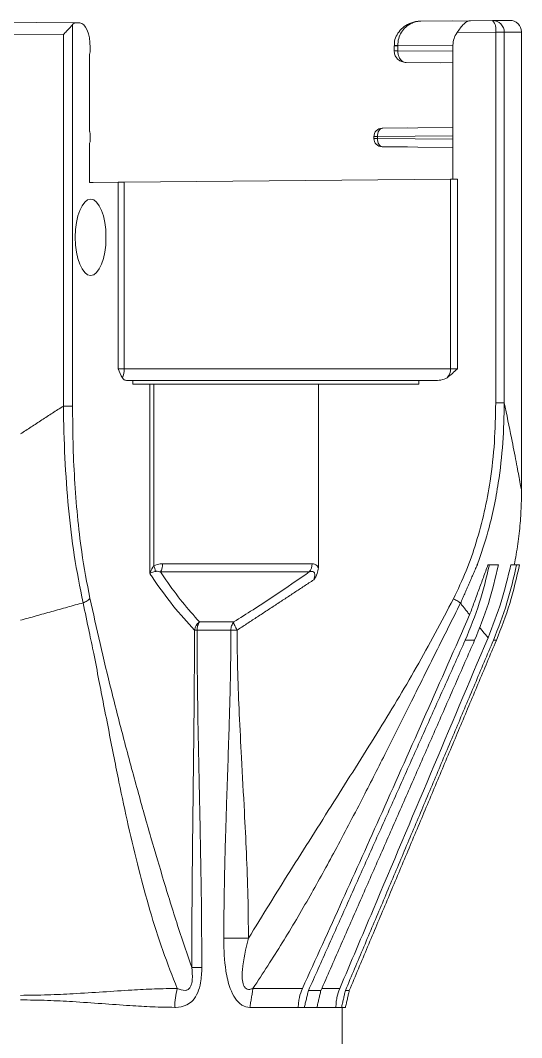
# Model space of a CAD drawing. Extents: x 12.1 to 108.7, y 1 to 80.4.
# Drawn here: x 48.65 to 51.21, y 15.17 to 20.36 of the extents above; entities that cross this region are included whole.
import ezdxf

# ---------------------------------------------------------------- set-up
doc = ezdxf.new("R2010")
doc.units = 0
doc.header["$MEASUREMENT"] = 0
doc.linetypes.add('SLD-Solid', pattern=[0])
doc.layers.add('OBJECT', color=7, linetype='CONTINUOUS')

msp = doc.modelspace()

# ---------------------------------------------------------------- linework, layer by layer
at = {"layer": 'OBJECT', "linetype": 'SLD-Solid', "lineweight": 15}
for p, q in [((47.7068, 20.3613), (48.9293, 20.3506)), ((50.6936, 20.3599), (50.9467, 20.3621)), ((50.6936, 20.3599), (50.8557, 20.3613)), ((50.9467, 20.3621), (51.0586, 20.363)), ((51.0586, 20.363), (51.1463, 20.3638)), ((48.9161, 18.3948), (48.9161, 20.3425)), ((48.9293, 20.3506), (48.9534, 20.3504)), ((48.8692, 20.2912), (47.7068, 20.3013)), ((48.8692, 18.3948), (48.8692, 20.2912)), ((51.075, 20.3031), (50.8778, 20.3013)), ((51.075, 18.4114), (51.075, 20.3031)), ((51.1185, 20.3031), (51.075, 20.3031)), ((51.2068, 20.3038), (51.1185, 20.3031)), ((51.1185, 18.4114), (51.1185, 20.3031)), ((49.0061, 20.2258), (49.0061, 20.2165)), ((50.575, 20.2345), (50.5569, 20.2345)), ((50.5569, 20.2084), (50.575, 20.2084)), ((50.5597, 20.2345), (50.5597, 20.2347)), ((50.8568, 20.237), (50.575, 20.2345)), ((50.575, 20.2084), (50.575, 20.2345)), ((50.575, 20.2084), (50.8568, 20.206)), ((50.8568, 20.237), (50.8568, 20.206)), ((50.8568, 20.206), (50.8568, 19.5528)), ((49.0033, 20.1889), (49.0033, 19.7972)), ((50.8568, 20.1463), (50.6181, 20.1484)), ((50.7913, 20.1469), (50.6181, 20.1484)), ((50.4958, 19.8131), (50.4983, 19.8132)), ((50.4983, 19.8132), (50.8568, 19.8163)), ((50.4983, 19.8132), (50.6244, 19.8143)), ((49.0033, 19.5366), (49.0033, 19.7361)), ((49.0061, 19.7794), (49.0061, 19.754)), ((50.471, 19.7702), (50.4532, 19.7701)), ((50.4532, 19.7614), (50.471, 19.7614)), ((50.8568, 19.7735), (50.471, 19.7702)), ((50.471, 19.7702), (50.471, 19.7614)), ((50.471, 19.7614), (50.8568, 19.758)), ((50.4983, 19.7184), (50.4958, 19.7184)), ((50.4961, 19.7184), (50.6244, 19.7173)), ((50.8568, 19.7153), (50.4983, 19.7184)), ((49.0033, 19.5366), (49.1491, 19.5379)), ((49.0211, 19.5368), (49.0033, 19.5366)), ((49.1798, 19.5381), (49.1491, 19.5379)), ((49.1491, 18.5853), (49.1491, 19.5379)), ((50.8445, 19.5527), (49.1798, 19.5381)), ((49.1798, 19.5381), (49.1798, 18.5853)), ((50.8793, 19.553), (50.8445, 19.5527)), ((50.8445, 18.5853), (50.8445, 19.5527)), ((50.8793, 19.553), (50.8793, 18.5853)), ((49.1491, 18.5853), (49.1798, 18.5853)), ((49.1798, 18.5853), (50.8445, 18.5853)), ((50.8445, 18.5853), (50.8793, 18.5853)), ((50.7707, 18.5253), (49.1906, 18.5253)), ((49.2238, 18.5253), (49.2238, 18.5057)), ((49.3098, 18.5057), (49.2238, 18.5057)), ((49.3098, 17.5404), (49.3098, 18.5057)), ((49.3316, 18.5057), (49.3098, 18.5057)), ((49.3316, 18.5057), (49.3316, 17.5798)), ((50.1701, 18.5057), (49.3316, 18.5057)), ((50.1701, 18.5057), (50.1701, 17.5696)), ((50.6828, 18.5057), (50.1701, 18.5057)), ((50.6828, 18.5057), (50.6828, 18.5253)), ((48.8692, 18.3948), (48.9161, 18.3948)), ((51.075, 18.4114), (51.1185, 18.4114)), ((49.375, 17.5901), (50.1381, 17.5901)), ((51.0355, 17.5842), (51.0424, 17.5842)), ((51.0888, 17.5842), (51.0424, 17.5842)), ((51.1518, 17.5842), (51.1812, 17.5842)), ((51.1961, 17.5842), (51.1812, 17.5842)), ((50.1233, 17.5477), (49.3648, 17.5477)), ((49.7241, 17.2504), (49.5511, 17.2504)), ((49.5636, 17.2929), (49.7378, 17.2929)), ((50.919, 17.1989), (50.9671, 17.1989)), ((51.0629, 17.1989), (51.0783, 17.1989)), ((50.1195, 15.4109), (50.1831, 15.4109)), ((50.3079, 15.4109), (50.3278, 15.4109)), ((50.0676, 15.3242), (50.0676, 15.3251)), ((50.0676, 15.3242), (50.0982, 15.3242)), ((50.0982, 15.3242), (50.1624, 15.3242)), ((50.2599, 15.3242), (50.2599, 15.3251)), ((50.2599, 15.3242), (50.2881, 15.3242)), ((50.2881, 15.3242), (50.3082, 15.3242))]:
    msp.add_line(p, q, dxfattribs=at)
at = {"layer": 'OBJECT', "linetype": 'SLD-Solid', "lineweight": 15, "flags": 128}
for points in [[(50.4983, 19.8132), (50.4929, 19.8123), (50.4878, 19.8098), (50.483, 19.8058), (50.4789, 19.8005), (50.4755, 19.794), (50.473, 19.7866), (50.4715, 19.7785), (50.471, 19.7702)], [(50.471, 19.7614), (50.4715, 19.7531), (50.473, 19.745), (50.4755, 19.7376), (50.4789, 19.7311), (50.483, 19.7257), (50.4878, 19.7218), (50.4929, 19.7193), (50.4983, 19.7184)]]:
    msp.add_lwpolyline(points, dxfattribs=at)
at = {"layer": 'OBJECT', "linetype": 'SLD-Solid', "lineweight": 15}
for centre, radius, start, end in [((51.006, 20.3165), 0.0703, 348.9936, 41.5208), ((51.0588, 20.3034), 0.0597, 359.6928, 90.1763), ((51.1468, 20.3038), 0.06, 0.7164, 90.5), ((50.571, 19.1722), 1.0626, 89.7875, 90.7629), ((50.5591, 20.2815), 0.0468, 267.3295, 270.8097), ((50.5711, 21.2843), 1.0761, 269.2448, 270.2081), ((50.4962, 19.7701), 0.043, 90.5, 180.3396), ((50.4962, 19.7614), 0.043, 180.3368, 269.5), ((49.0737, 18.5821), 0.1062, 335.5634, 1.6949), ((50.7796, 18.5843), 0.0649, 316.3921, 0.8617), ((49.2585, 17.5483), 0.0796, 1.6445, 23.3115), ((49.2888, 17.5884), 0.0862, 331.8281, 1.1429), ((50.0722, 17.5894), 0.0659, 320.7483, 0.6422)]:
    msp.add_arc(centre, radius, start, end, dxfattribs=at)
for centre, major_axis, ratio, start_param, end_param in [((48.9531, 20.2254), (0.0002, 0.125), 0.424265, 4.716067, 6.280145), ((51.0041, 20.2376), (0.1472, 0.0021), 0.848877, 2.589453, 3.129441), ((48.9807, 20.2162), (0.0001, 0.06), 0.424254, 4.2408, 4.717586)]:
    msp.add_ellipse(centre, major_axis=major_axis, ratio=ratio, start_param=start_param, end_param=end_param, dxfattribs=at)
msp.add_ellipse((49.0084, 19.2562), major_axis=(0, 0.1947), ratio=0.402109, dxfattribs=at)
for points, knots in [([(50.6936, 20.3599), (50.6844, 20.3593), (50.6605, 20.3578), (50.6254, 20.345), (50.5927, 20.3215), (50.5703, 20.2918), (50.5579, 20.2617), (50.5581, 20.2422), (50.5582, 20.2347)], [0, 0, 0, 0, 0.135915, 0.353458, 0.540284, 0.718812, 0.892323, 1, 1, 1, 1]), ([(50.6936, 20.3599), (50.6934, 20.3599), (50.6933, 20.3599), (50.693, 20.3599), (50.6927, 20.3599), (50.692, 20.3598), (50.6905, 20.3598), (50.6873, 20.3597), (50.6809, 20.3592), (50.6674, 20.3571), (50.6441, 20.3497), (50.6165, 20.332), (50.5932, 20.304), (50.5779, 20.2712), (50.576, 20.2471), (50.575, 20.2349)], [0, 0, 0, 0, 0.002247, 0.002608, 0.003644, 0.007342, 0.014794, 0.029819, 0.060193, 0.122326, 0.256905, 0.463292, 0.644782, 0.820094, 1, 1, 1, 1]), ([(50.8778, 20.3013), (50.8835, 20.3094), (50.8951, 20.3261), (50.9126, 20.3466), (50.9297, 20.3592), (50.9413, 20.362), (50.9466, 20.3621), (50.9467, 20.3621)], [0, 0, 0, 0, 0.235489, 0.484584, 0.76263, 0.996053, 1, 1, 1, 1]), ([(48.9161, 20.3425), (48.9127, 20.3382), (48.9048, 20.3284), (48.8876, 20.3099), (48.8748, 20.2969), (48.8692, 20.2913), (48.8692, 20.2912)], [0, 0, 0, 0, 0.307481, 0.706595, 0.996186, 1, 1, 1, 1]), ([(48.9293, 20.3506), (48.9254, 20.3497), (48.9208, 20.3485), (48.9168, 20.3433), (48.9161, 20.3425)], [0, 0, 0, 0, 0.8414636, 1, 1, 1, 1]), ([(50.558, 20.2083), (50.5577, 20.2048), (50.5571, 20.1941), (50.5644, 20.1778), (50.5774, 20.1623), (50.5958, 20.151), (50.6102, 20.1493), (50.6181, 20.1484)], [0, 0, 0, 0, 0.11263, 0.334576, 0.5427, 0.751438, 1, 1, 1, 1]), ([(50.575, 20.2083), (50.5754, 20.2015), (50.5764, 20.1881), (50.5838, 20.1703), (50.5947, 20.1566), (50.6068, 20.1497), (50.6148, 20.1484), (50.618, 20.1484), (50.6181, 20.1484)], [0, 0, 0, 0, 0.214035, 0.428047, 0.642716, 0.858753, 0.996614, 1, 1, 1, 1]), ([(49.0061, 19.7794), (49.006, 19.7822), (49.0058, 19.7877), (49.0045, 19.7936), (49.0036, 19.7964), (49.0033, 19.7972)], [0, 0, 0, 0, 0.418553, 0.836299, 1, 1, 1, 1]), ([(49.0033, 19.7361), (49.004, 19.7384), (49.0054, 19.743), (49.0061, 19.7495), (49.0061, 19.7532), (49.0061, 19.754)], [0, 0, 0, 0, 0.44305, 0.887471, 1, 1, 1, 1]), ([(49.1704, 18.5382), (49.163, 18.553), (49.1556, 18.5678), (49.1491, 18.5852), (49.1491, 18.5853)], [0, 0, 0, 0, 0.9958436, 1, 1, 1, 1]), ([(50.8793, 18.5853), (50.8793, 18.5852), (50.8631, 18.5684), (50.8448, 18.5539), (50.8266, 18.5395)], [0, 0, 0, 0, 0.00431, 1, 1, 1, 1]), ([(49.1906, 18.5253), (49.1854, 18.5264), (49.1783, 18.5278), (49.172, 18.5361), (49.1704, 18.5382)], [0, 0, 0, 0, 0.741139, 1, 1, 1, 1]), ([(50.8266, 18.5395), (50.8245, 18.5384), (50.8119, 18.5313), (50.7927, 18.5261), (50.7757, 18.5255), (50.7707, 18.5253)], [0, 0, 0, 0, 0.120565, 0.741875, 1, 1, 1, 1]), ([(48.9694, 17.3904), (48.9536, 17.4701), (48.923, 17.6244), (48.8938, 17.8755), (48.875, 18.1313), (48.8711, 18.3065), (48.8692, 18.3948)], [0, 0, 0, 0, 0.257109, 0.497626, 0.747109, 1, 1, 1, 1]), ([(48.9161, 18.3948), (48.9166, 18.3326), (48.9175, 18.208), (48.9256, 18.0204), (48.94, 17.8332), (48.9637, 17.6263), (48.9897, 17.4911), (49.0047, 17.4135)], [0, 0, 0, 0, 0.182552, 0.366177, 0.55406, 0.743888, 1, 1, 1, 1]), ([(50.8597, 17.4114), (50.8818, 17.4582), (50.926, 17.5517), (50.9952, 17.7504), (51.0445, 17.971), (51.0711, 18.2104), (51.0737, 18.3443), (51.075, 18.4114)], [0, 0, 0, 0, 0.15088, 0.301779, 0.611807, 0.805286, 1, 1, 1, 1]), ([(51.1185, 18.4114), (51.117, 18.3433), (51.1142, 18.2067), (51.0887, 17.986), (51.0465, 17.7769), (51.0001, 17.6406), (50.9811, 17.5849)], [0, 0, 0, 0, 0.242263, 0.485939, 0.789784, 1, 1, 1, 1]), ([(51.1185, 18.4114), (51.1312, 18.3497), (51.1543, 18.2375), (51.18, 18.1062), (51.196, 18.0218), (51.2042, 17.9781), (51.2073, 17.9613), (51.2067, 17.9648), (51.2066, 17.9651)], [0, 0, 0, 0, 0.258439, 0.469941, 0.684727, 0.834376, 0.986341, 1, 1, 1, 1]), ([(51.1699, 17.5842), (51.1763, 17.6196), (51.1889, 17.6902), (51.2001, 17.7944), (51.206, 17.886), (51.2062, 17.9422), (51.2063, 17.9651)], [0, 0, 0, 0, 0.282132, 0.560556, 0.820226, 1, 1, 1, 1]), ([(49.3098, 17.5404), (49.3099, 17.5405), (49.3108, 17.5434), (49.3155, 17.5569), (49.3245, 17.5697), (49.3316, 17.5798)], [0, 0, 0, 0, 0.00854, 0.216282, 1, 1, 1, 1]), ([(49.3316, 17.5798), (49.3423, 17.5841), (49.3565, 17.5898), (49.3713, 17.5901), (49.375, 17.5901)], [0, 0, 0, 0, 0.747889, 1, 1, 1, 1]), ([(50.1381, 17.5901), (50.1435, 17.5895), (50.1543, 17.5882), (50.165, 17.5783), (50.1695, 17.5706), (50.1701, 17.5696)], [0, 0, 0, 0, 0.4620779, 0.9285927, 1, 1, 1, 1]), ([(50.1701, 17.5696), (50.1689, 17.5594), (50.1663, 17.537), (50.1538, 17.5178), (50.1469, 17.5079), (50.1468, 17.5078)], [0, 0, 0, 0, 0.454343, 0.993683, 1, 1, 1, 1]), ([(51.0424, 17.5842), (51.027, 17.5187), (50.996, 17.387), (50.9448, 17.2619), (50.919, 17.1989)], [0, 0, 0, 0, 0.497243, 1, 1, 1, 1]), ([(50.9671, 17.1989), (50.9923, 17.2612), (51.0428, 17.3865), (51.0734, 17.518), (51.0888, 17.5842)], [0, 0, 0, 0, 0.49732, 1, 1, 1, 1]), ([(50.9805, 17.5832), (50.9802, 17.583), (50.9796, 17.5827), (50.9789, 17.5833), (50.9785, 17.5842), (50.9784, 17.5848), (50.9784, 17.5849)], [0, 0, 0, 0, 0.3217413, 0.6457117, 0.9317671, 1, 1, 1, 1]), ([(51.1518, 17.5842), (51.137, 17.521), (51.1072, 17.3942), (51.0595, 17.2729), (51.0356, 17.212)], [0, 0, 0, 0, 0.497708, 1, 1, 1, 1]), ([(51.1812, 17.5842), (51.1664, 17.5188), (51.1367, 17.3874), (51.0876, 17.262), (51.0629, 17.1989)], [0, 0, 0, 0, 0.497451, 1, 1, 1, 1]), ([(51.0783, 17.1989), (51.1027, 17.2613), (51.1516, 17.3868), (51.1812, 17.5181), (51.1961, 17.5842)], [0, 0, 0, 0, 0.497472, 1, 1, 1, 1]), ([(49.338, 17.5506), (49.3293, 17.548), (49.3182, 17.5447), (49.3112, 17.5412), (49.3099, 17.5405), (49.3098, 17.5404)], [0, 0, 0, 0, 0.787169, 0.9914728, 1, 1, 1, 1]), ([(49.5382, 17.2504), (49.5014, 17.2911), (49.4276, 17.3725), (49.3527, 17.4769), (49.3138, 17.5346), (49.3098, 17.5404)], [0, 0, 0, 0, 0.471988, 0.94626, 1, 1, 1, 1]), ([(49.3648, 17.5477), (49.3576, 17.5499), (49.3489, 17.5526), (49.3396, 17.5509), (49.338, 17.5506)], [0, 0, 0, 0, 0.828662, 1, 1, 1, 1]), ([(49.3648, 17.5477), (49.3738, 17.5345), (49.4105, 17.4807), (49.476, 17.3912), (49.5344, 17.3257), (49.5636, 17.2929)], [0, 0, 0, 0, 0.139447, 0.569082, 1, 1, 1, 1]), ([(49.7379, 17.2929), (49.771, 17.3135), (49.9017, 17.3948), (50.0286, 17.4823), (50.1233, 17.5477)], [0, 0, 0, 0, 0.253584, 1, 1, 1, 1]), ([(50.1468, 17.5078), (50.1483, 17.5125), (50.1509, 17.5208), (50.1521, 17.532), (50.1512, 17.5401), (50.1486, 17.5454), (50.1441, 17.5492), (50.1357, 17.5512), (50.1282, 17.5491), (50.1233, 17.5477)], [0, 0, 0, 0, 0.189068, 0.329895, 0.423311, 0.517383, 0.600453, 0.734946, 1, 1, 1, 1]), ([(49.0047, 17.4135), (49.0217, 17.3363), (49.0568, 17.177), (49.115, 16.9368), (49.1791, 16.6863), (49.2466, 16.4364), (49.3147, 16.1949), (49.3841, 15.96), (49.4528, 15.7372), (49.5017, 15.5945), (49.5243, 15.5283)], [0, 0, 0, 0, 0.114559, 0.236447, 0.365773, 0.502629, 0.630669, 0.752538, 0.885365, 1, 1, 1, 1]), ([(49.8135, 15.6781), (49.8836, 15.7919), (50.027, 16.0248), (50.2479, 16.3716), (50.4656, 16.7172), (50.6742, 17.0603), (50.7976, 17.2939), (50.8597, 17.4114)], [0, 0, 0, 0, 0.1980321, 0.405338, 0.6094694, 0.8034459, 1, 1, 1, 1]), ([(49.4504, 15.4216), (49.4253, 15.485), (49.3749, 15.6126), (49.3104, 15.8179), (49.2521, 16.0318), (49.2002, 16.2503), (49.1596, 16.4412), (49.1276, 16.6009), (49.1016, 16.7333), (49.076, 16.8655), (49.0501, 16.9991), (49.0256, 17.1229), (48.9988, 17.2549), (48.98, 17.3413), (48.9694, 17.3904)], [0, 0, 0, 0, 0.11143, 0.22395, 0.332025, 0.445427, 0.555338, 0.61589, 0.680511, 0.749225, 0.808557, 0.874651, 0.928784, 1, 1, 1, 1]), ([(50.8954, 17.3883), (50.8536, 17.3052), (50.77, 17.139), (50.6418, 16.881), (50.5166, 16.63), (50.3872, 16.3752), (50.261, 16.1342), (50.1263, 15.8895), (49.9879, 15.6537), (49.887, 15.499), (49.8366, 15.4216)], [0, 0, 0, 0, 0.124845, 0.249784, 0.385615, 0.499943, 0.631954, 0.74986, 0.874809, 1, 1, 1, 1]), ([(50.9419, 17.3287), (50.7935, 16.9922), (50.5125, 16.355), (50.2247, 15.7208), (50.0888, 15.4216)], [0, 0, 0, 0, 0.528071, 1, 1, 1, 1]), ([(49.5243, 15.5283), (49.5243, 15.5707), (49.5244, 15.6587), (49.5251, 15.7955), (49.5261, 15.9277), (49.5273, 16.0577), (49.5287, 16.1915), (49.5305, 16.346), (49.5324, 16.5039), (49.534, 16.6476), (49.5353, 16.7662), (49.5364, 16.8821), (49.5373, 17.002), (49.538, 17.1282), (49.5381, 17.2104), (49.5382, 17.2504)], [0, 0, 0, 0, 0.073897, 0.153267, 0.238114, 0.304225, 0.379778, 0.471149, 0.573551, 0.654921, 0.721372, 0.780168, 0.856935, 0.930211, 1, 1, 1, 1]), ([(49.5511, 17.2504), (49.5511, 17.2504), (49.5489, 17.2504), (49.5453, 17.2504), (49.5411, 17.2504), (49.5391, 17.2504), (49.5382, 17.2504), (49.5382, 17.2504)], [0, 0, 0, 0, 0.0001, 0.392939, 0.700655, 0.9999, 1, 1, 1, 1]), ([(49.5511, 17.2504), (49.5516, 17.1569), (49.5525, 16.979), (49.5576, 16.6904), (49.5639, 16.3924), (49.57, 16.0884), (49.5745, 15.803), (49.5752, 15.6204), (49.5755, 15.5283)], [0, 0, 0, 0, 0.162902, 0.309832, 0.502829, 0.682115, 0.839529, 1, 1, 1, 1]), ([(49.6879, 15.6781), (49.688, 15.7238), (49.6884, 15.8188), (49.6906, 15.962), (49.6939, 16.1027), (49.6981, 16.2468), (49.7032, 16.4055), (49.7086, 16.5643), (49.7132, 16.7044), (49.7165, 16.8115), (49.7194, 16.9159), (49.7217, 17.0245), (49.7235, 17.1396), (49.7239, 17.2142), (49.7241, 17.2504)], [0, 0, 0, 0, 0.087014, 0.181124, 0.273134, 0.355345, 0.456284, 0.576026, 0.658624, 0.723749, 0.780408, 0.857781, 0.930975, 1, 1, 1, 1]), ([(49.7551, 17.2505), (49.7551, 17.2505), (49.7523, 17.2504), (49.7451, 17.2504), (49.7342, 17.2504), (49.7272, 17.2504), (49.7241, 17.2504), (49.7241, 17.2504)], [0, 0, 0, 0, 0.0000627, 0.2308814, 0.6042669, 0.9999373, 1, 1, 1, 1]), ([(49.7552, 17.2505), (49.7561, 17.177), (49.7578, 17.0344), (49.7665, 16.8176), (49.7787, 16.5819), (49.7918, 16.3455), (49.8036, 16.1093), (49.8116, 15.8945), (49.8129, 15.7493), (49.8135, 15.6781)], [0, 0, 0, 0, 0.140091, 0.271809, 0.413599, 0.590147, 0.723186, 0.864369, 1, 1, 1, 1]), ([(51.0356, 17.212), (51.0273, 17.2221), (51.0163, 17.2355), (50.9969, 17.2597), (50.9921, 17.2657)], [0, 0, 0, 0, 0.750975, 1, 1, 1, 1]), ([(51.0356, 17.212), (50.8404, 16.749), (50.5887, 16.152), (50.3362, 15.5554), (50.2795, 15.4216)], [0, 0, 0, 0, 0.775649, 1, 1, 1, 1]), ([(49.8208, 15.3251), (49.8075, 15.3268), (49.7928, 15.3287), (49.7671, 15.3448), (49.7436, 15.3689), (49.715, 15.4289), (49.6923, 15.5311), (49.688, 15.62), (49.6879, 15.6756), (49.6879, 15.6781)], [0, 0, 0, 0, 0.145706, 0.161853, 0.29586, 0.430973, 0.641294, 0.983629, 1, 1, 1, 1]), ([(49.8366, 15.4216), (49.8313, 15.4197), (49.8215, 15.4161), (49.8075, 15.4173), (49.7961, 15.4246), (49.7858, 15.4416), (49.7804, 15.4736), (49.7836, 15.5554), (49.8004, 15.6244), (49.8135, 15.6781)], [0, 0, 0, 0, 0.074084, 0.136998, 0.193722, 0.250825, 0.358574, 0.500932, 1, 1, 1, 1]), ([(49.5755, 15.5283), (49.5747, 15.5022), (49.5732, 15.4577), (49.5567, 15.399), (49.5317, 15.3597), (49.4927, 15.3315), (49.4598, 15.3252), (49.4386, 15.3251), (49.4374, 15.3251)], [0, 0, 0, 0, 0.244024, 0.415816, 0.583646, 0.731251, 0.98503, 1, 1, 1, 1]), ([(49.5243, 15.5283), (49.5264, 15.5079), (49.5293, 15.4802), (49.5249, 15.4481), (49.5206, 15.4352), (49.5166, 15.4274), (49.5116, 15.4211), (49.5033, 15.4145), (49.4821, 15.4086), (49.4638, 15.4161), (49.4504, 15.4216)], [0, 0, 0, 0, 0.301369, 0.4093, 0.45608, 0.500314, 0.544712, 0.591106, 0.697602, 1, 1, 1, 1]), ([(48.6498, 15.3864), (48.6966, 15.3869), (48.7876, 15.388), (48.9285, 15.3949), (49.0723, 15.404), (49.2108, 15.4131), (49.3377, 15.42), (49.4123, 15.4211), (49.4504, 15.4216)], [0, 0, 0, 0, 0.1615849, 0.3140729, 0.4991336, 0.6847562, 0.8392278, 1, 1, 1, 1]), ([(49.4504, 15.4216), (49.4466, 15.406), (49.4391, 15.3748), (49.438, 15.3417), (49.4374, 15.3251)], [0, 0, 0, 0, 0.5, 1, 1, 1, 1]), ([(50.0676, 15.3251), (50.0679, 15.3335), (50.0684, 15.3503), (50.0738, 15.3831), (50.0828, 15.4063), (50.0888, 15.4216)], [0, 0, 0, 0, 0.252941, 0.505879, 1, 1, 1, 1]), ([(50.1878, 15.4216), (50.1885, 15.4216), (50.2102, 15.4216), (50.2443, 15.4216), (50.2678, 15.4216), (50.2795, 15.4216)], [0, 0, 0, 0, 0.014664, 0.507332, 1, 1, 1, 1]), ([(50.2598, 15.3251), (50.2601, 15.3335), (50.2606, 15.3502), (50.2656, 15.383), (50.2739, 15.4063), (50.2794, 15.4216)], [0, 0, 0, 0, 0.253946, 0.507892, 1, 1, 1, 1]), ([(49.4374, 15.3251), (49.3999, 15.3257), (49.3262, 15.3268), (49.2021, 15.3343), (49.0666, 15.3442), (48.9256, 15.354), (48.7867, 15.3615), (48.6963, 15.3627), (48.6498, 15.3633)], [0, 0, 0, 0, 0.1603644, 0.3146853, 0.5000002, 0.6853102, 0.838249, 1, 1, 1, 1]), ([(50.2599, 15.3251), (50.2483, 15.3251), (50.2251, 15.3251), (50.1894, 15.3251), (50.1655, 15.3251), (50.1626, 15.3251)], [0, 0, 0, 0, 0.467708, 0.935416, 1, 1, 1, 1])]:
    msp.add_open_spline(points, degree=3, knots=knots, dxfattribs=at)
for points, degree in [([(51.2068, 17.9656), (51.2068, 20.3038)], 1), ([(50.5569, 20.2345), (50.5569, 20.2084)], 1), ([(50.5571, 20.2084), (50.5571, 20.2083)], 1), ([(50.575, 20.2349), (50.575, 20.2345)], 1), ([(50.575, 20.2084), (50.575, 20.2083)], 1), ([(50.4532, 19.7701), (50.4532, 19.7614)], 1), ([(48.6498, 18.2524), (48.8692, 18.3948)], 1), ([(51.2066, 17.9651), (51.2065, 17.9656)], 1), ([(50.9805, 17.5832), (50.8954, 17.3883)], 1), ([(51.0355, 17.5842), (50.9419, 17.3287)], 1), ([(50.9784, 17.5849), (50.9811, 17.5849)], 1), ([(50.9829, 17.5849), (50.9805, 17.5832)], 1), ([(50.9811, 17.5849), (50.9829, 17.5849)], 1), ([(51.1637, 17.5842), (51.1518, 17.5842)], 1), ([(50.1468, 17.5078), (49.7552, 17.2505)], 1), ([(49.0047, 17.4135), (49.003, 17.4113), (48.9996, 17.4069), (48.9913, 17.4006), (48.9813, 17.3949), (48.9734, 17.3919), (48.9694, 17.3904)], 3), ([(50.8954, 17.3883), (50.8939, 17.3897), (50.8908, 17.3925), (50.8825, 17.3982), (50.8721, 17.4046), (50.8639, 17.4091), (50.8597, 17.4114)], 3), ([(48.9694, 17.3904), (48.6498, 17.3011)], 1), ([(50.9419, 17.3287), (50.8954, 17.3883)], 1), ([(49.5636, 17.2929), (49.5603, 17.2901), (49.5538, 17.2844), (49.5463, 17.2739), (49.5406, 17.2625), (49.539, 17.2545), (49.5382, 17.2504)], 3), ([(49.5636, 17.2929), (49.5617, 17.2899), (49.558, 17.2841), (49.5541, 17.2735), (49.5515, 17.2622), (49.5512, 17.2544), (49.5511, 17.2504)], 3), ([(49.7378, 17.2929), (49.7357, 17.2899), (49.7316, 17.2841), (49.7274, 17.2735), (49.7246, 17.2622), (49.7242, 17.2544), (49.7241, 17.2504)], 3), ([(49.7379, 17.2929), (49.7383, 17.2903), (49.7393, 17.2851), (49.7431, 17.2746), (49.7483, 17.2629), (49.7529, 17.2546), (49.7551, 17.2505)], 3), ([(50.919, 17.1989), (50.1195, 15.4109)], 1), ([(50.1831, 15.4109), (50.9671, 17.1989)], 1), ([(51.0629, 17.1989), (50.3079, 15.4109)], 1), ([(50.3278, 15.4109), (51.0783, 17.1989)], 1), ([(49.8135, 15.6781), (49.7895, 15.6781), (49.7414, 15.6781), (49.7057, 15.6781), (49.6879, 15.6781)], 3), ([(49.5243, 15.5283), (49.5309, 15.5283), (49.5442, 15.5283), (49.5651, 15.5283), (49.5755, 15.5283)], 3), ([(49.8366, 15.4216), (49.8208, 15.3251)], 1), ([(49.8366, 15.4216), (49.8841, 15.4216), (49.9792, 15.4216), (50.0523, 15.4216), (50.0888, 15.4216)], 3), ([(50.1195, 15.4109), (50.0982, 15.3242)], 1), ([(50.1624, 15.3242), (50.1831, 15.4109)], 1), ([(50.3079, 15.4109), (50.2881, 15.3242)], 1), ([(50.3082, 15.3242), (50.3278, 15.4109)], 1), ([(50.0676, 15.3251), (50.0317, 15.3251), (49.96, 15.3251), (49.8672, 15.3251), (49.8208, 15.3251)], 3), ([(50.2918, 10.3887), (50.2918, 15.3242)], 1)]:
    msp.add_open_spline(points, degree=degree, dxfattribs=at)

doc.saveas('drawing.dxf')
